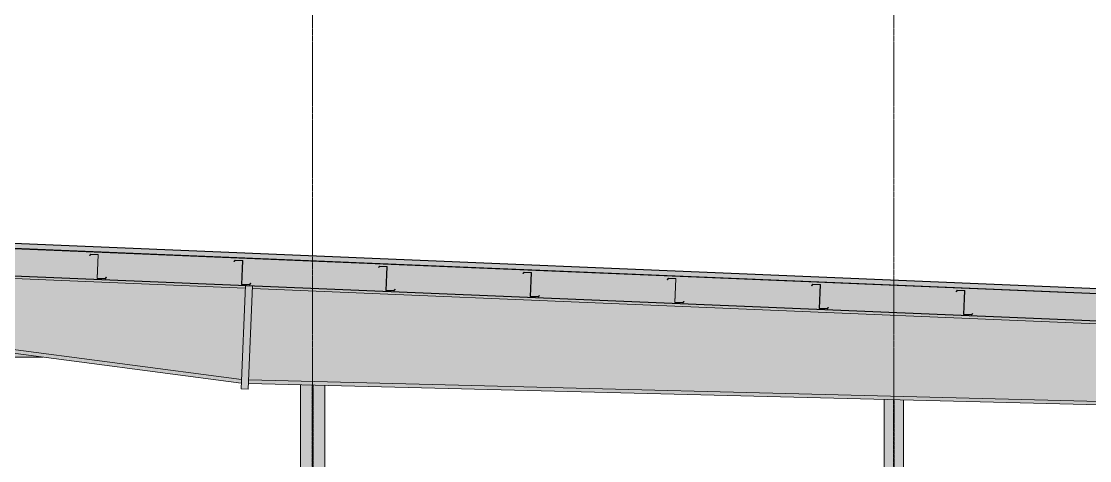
# Model space of a CAD drawing. Header units: inches. Extents: x 21380 to 98133, y -290 to 853.
# Drawn here: x 31860.9 to 32304.3, y 294.7 to 477 of the extents above; entities that cross this region are included whole.
import ezdxf

# ---------------------------------------------------------------- set-up
doc = ezdxf.new("R2010")
doc.units = ezdxf.units.IN
doc.header["$MEASUREMENT"] = 0
doc.linetypes.add('Grid Line 1_2_', pattern=[0.875, 0.5, -0.125, 0.125, -0.125])
doc.linetypes.add('Hidden 1_8_', pattern=[0.1875, 0.125, -0.0625])
for name, color, linetype, lineweight in [('A-CLNG', 13, 'Continuous', 9), ('A-CLNG-PATT', 13, 'Continuous', 25), ('A-ROOF', 132, 'Continuous', 9), ('S-BEAM', 12, 'Continuous', 9), ('S-COLS', 52, 'Continuous', 9), ('S-GRID', 1, 'Continuous', 9)]:
    doc.layers.add(name, color=color, linetype=linetype, lineweight=lineweight)
pattern_1 = [(45, (22011.012, 102), (-19.007, 19.007), []), (45, (22011.012, 130.8), (-19.007, 19.007), [])]

# ---------------------------------------------------------------- blocks, each defined once
blk = doc.blocks.new('W-Wide Flange-Column - B1_B-1389342-Building Section - North_South looking East _ Fitness Center')
at = {"layer": 'S-COLS', "linetype": 'Hidden 1_8_'}
for p, q in [((21626.15, 278), (21626.15, 325.99)), ((21626.46, 325.99), (21626.46, 278)), ((21626.15, 37.11), (21626.15, 250)), ((21626.46, 250), (21626.46, 37.12)), ((21626.15, 32.5), (21626.15, 34.89)), ((21626.15, 28.5), (21626.15, 31.5)), ((21626.46, 34.89), (21626.46, 32.5)), ((21626.46, 31.5), (21626.46, 28.5)), ((21626.15, 1), (21626.15, 4)), ((21626.46, 4), (21626.46, 1))]:
    blk.add_line(p, q, dxfattribs=at)
blk = doc.blocks.new('W-Wide Flange-Column - B1_C-1389343-Building Section - North_South looking East _ Fitness Center')
at = {"layer": 'S-COLS', "linetype": 'Hidden 1_8_'}
for p, q in [((21867.4, 278), (21867.4, 319.93)), ((21867.71, 319.92), (21867.71, 278)), ((21867.4, 37.11), (21867.4, 250)), ((21867.71, 250), (21867.71, 37.11)), ((21867.4, 32.5), (21867.4, 34.89)), ((21867.4, 28.5), (21867.4, 31.5)), ((21867.71, 34.89), (21867.71, 32.5)), ((21867.71, 31.5), (21867.71, 28.5)), ((21867.4, 1), (21867.4, 4)), ((21867.71, 4), (21867.71, 1))]:
    blk.add_line(p, q, dxfattribs=at)
blk = doc.blocks.new('Girt_Z - 10_D-V80-Building Section - North_South looking East _ Fitness Center')
at = {"layer": 'S-BEAM'}
h = blk.add_hatch(dxfattribs=at)
h.set_pattern_fill('FP_26', color=256, style=0, pattern_type=2)
h.set_pattern_definition(pattern_1)
h.paths.add_polyline_path([(21540.17, 370.15), (21540.67, 370.7), (21540.59, 370.78), (21540.12, 370.26), (21536.98, 370.39), (21536.79, 370.29)], flags=0)
h.paths.add_polyline_path([(21536.79, 370.29), (21536.91, 370.47), (21537.31, 380.09), (21537.2, 380.09)], flags=0)
h.paths.add_polyline_path([(21533.77, 379.78), (21534.24, 380.3), (21537.13, 380.18), (21537.13, 380.29), (21534.2, 380.41), (21533.69, 379.85)], flags=0)
at = {"layer": 'S-BEAM', "lineweight": 15}
for p, q in [((21534.2, 380.41), (21533.69, 379.85)), ((21533.69, 379.85), (21533.77, 379.78)), ((21533.77, 379.78), (21534.24, 380.3)), ((21537.13, 380.29), (21534.2, 380.41)), ((21534.24, 380.3), (21537.13, 380.18)), ((21537.2, 380.09), (21536.79, 370.29)), ((21536.91, 370.47), (21537.31, 380.09)), ((21536.79, 370.29), (21540.17, 370.15)), ((21540.12, 370.26), (21536.98, 370.39)), ((21540.59, 370.78), (21540.12, 370.26)), ((21540.17, 370.15), (21540.67, 370.7)), ((21540.67, 370.7), (21540.59, 370.78))]:
    blk.add_line(p, q, dxfattribs=at)
for centre, radius, start, end in [((21537.12, 380.1), 0.187, 357.6141, 87.6141), ((21537.12, 380.1), 0.0782, 357.6141, 85.4913), ((21536.99, 370.47), 0.0782, 177.6141, 264.5717)]:
    blk.add_arc(centre, radius, start, end, dxfattribs=at)
blk = doc.blocks.new('Girt_Z - 10_D-V81-Building Section - North_South looking East _ Fitness Center')
at = {"layer": 'S-BEAM'}
h = blk.add_hatch(dxfattribs=at)
h.set_pattern_fill('FP_26', color=256, style=0, pattern_type=2)
h.set_pattern_definition(pattern_1)
h.paths.add_polyline_path([(21600.11, 367.65), (21600.62, 368.21), (21600.54, 368.28), (21600.07, 367.76), (21596.93, 367.89), (21596.74, 367.79)], flags=0)
h.paths.add_polyline_path([(21596.74, 367.79), (21596.86, 367.98), (21597.26, 377.59), (21597.15, 377.6)], flags=0)
h.paths.add_polyline_path([(21593.72, 377.28), (21594.19, 377.8), (21597.08, 377.68), (21597.08, 377.79), (21594.15, 377.91), (21593.64, 377.36)], flags=0)
at = {"layer": 'S-BEAM', "lineweight": 15}
for p, q in [((21594.15, 377.91), (21593.64, 377.36)), ((21593.64, 377.36), (21593.72, 377.28)), ((21593.72, 377.28), (21594.19, 377.8)), ((21597.08, 377.79), (21594.15, 377.91)), ((21594.19, 377.8), (21597.08, 377.68)), ((21597.15, 377.6), (21596.74, 367.79)), ((21596.86, 367.98), (21597.26, 377.59)), ((21600.54, 368.28), (21600.07, 367.76)), ((21600.11, 367.65), (21600.62, 368.21)), ((21600.62, 368.21), (21600.54, 368.28)), ((21596.74, 367.79), (21600.11, 367.65)), ((21600.07, 367.76), (21596.93, 367.89))]:
    blk.add_line(p, q, dxfattribs=at)
for centre, radius, start, end in [((21597.07, 377.6), 0.187, 357.6141, 87.6141), ((21597.07, 377.6), 0.0782, 357.6141, 85.4913), ((21596.94, 367.97), 0.0782, 177.6141, 264.5717)]:
    blk.add_arc(centre, radius, start, end, dxfattribs=at)
blk = doc.blocks.new('Girt_Z - 10_D-V82-Building Section - North_South looking East _ Fitness Center')
at = {"layer": 'S-BEAM', "lineweight": 15}
for p, q in [((21654.09, 375.41), (21653.59, 374.86)), ((21653.59, 374.86), (21653.67, 374.78)), ((21653.67, 374.78), (21654.14, 375.3)), ((21657.03, 375.29), (21654.09, 375.41)), ((21654.14, 375.3), (21657.03, 375.18)), ((21657.1, 375.1), (21656.69, 365.3)), ((21656.81, 365.48), (21657.21, 375.09)), ((21656.69, 365.3), (21660.06, 365.15)), ((21660.02, 365.27), (21656.88, 365.4)), ((21660.49, 365.78), (21660.02, 365.27)), ((21660.06, 365.15), (21660.57, 365.71)), ((21660.57, 365.71), (21660.49, 365.78))]:
    blk.add_line(p, q, dxfattribs=at)
for centre, radius, start, end in [((21657.02, 375.1), 0.187, 357.6141, 87.6141), ((21657.02, 375.1), 0.0782, 357.6141, 85.4913), ((21656.89, 365.47), 0.0782, 177.6141, 264.5717)]:
    blk.add_arc(centre, radius, start, end, dxfattribs=at)
blk = doc.blocks.new('Girt_Z - 10_D-V83-Building Section - North_South looking East _ Fitness Center')
at = {"layer": 'S-BEAM'}
h = blk.add_hatch(dxfattribs=at)
h.set_pattern_fill('FP_26', color=256, style=0, pattern_type=2)
h.set_pattern_definition(pattern_1)
h.paths.add_polyline_path([(21720.01, 362.66), (21720.52, 363.21), (21720.43, 363.28), (21719.96, 362.77), (21716.83, 362.9), (21716.64, 362.8), (21717.07, 362.78)], flags=0)
h.paths.add_polyline_path([(21716.64, 362.8), (21716.76, 362.98), (21717.07, 372.6), (21717.05, 372.6)], flags=0)
h.paths.add_polyline_path([(21713.62, 372.29), (21714.09, 372.8), (21716.97, 372.68), (21716.98, 372.79), (21714.04, 372.91), (21713.54, 372.36)], flags=0)
at = {"layer": 'S-BEAM', "lineweight": 15}
for p, q in [((21714.04, 372.91), (21713.54, 372.36)), ((21713.62, 372.29), (21714.09, 372.8)), ((21716.98, 372.79), (21714.04, 372.91)), ((21714.09, 372.8), (21716.97, 372.68)), ((21717.05, 372.6), (21716.64, 362.8)), ((21716.76, 362.98), (21717.16, 372.6)), ((21713.54, 372.36), (21713.62, 372.29)), ((21716.64, 362.8), (21720.01, 362.66)), ((21719.96, 362.77), (21716.83, 362.9)), ((21720.43, 363.28), (21719.96, 362.77)), ((21720.01, 362.66), (21720.52, 363.21)), ((21720.52, 363.21), (21720.43, 363.28))]:
    blk.add_line(p, q, dxfattribs=at)
for centre, radius, start, end in [((21716.97, 372.6), 0.0782, 357.6141, 85.4913), ((21716.97, 372.6), 0.187, 357.6141, 87.6141), ((21716.83, 362.98), 0.0782, 177.6141, 264.5717)]:
    blk.add_arc(centre, radius, start, end, dxfattribs=at)
blk = doc.blocks.new('Girt_Z - 10_D-V84-Building Section - North_South looking East _ Fitness Center')
at = {"layer": 'S-BEAM'}
h = blk.add_hatch(dxfattribs=at)
h.set_pattern_fill('FP_26', color=256, style=0, pattern_type=2)
h.set_pattern_definition(pattern_1)
h.paths.add_polyline_path([(21779.96, 360.16), (21780.46, 360.71), (21780.38, 360.79), (21779.91, 360.27), (21776.77, 360.4), (21776.59, 360.3)], flags=0)
h.paths.add_polyline_path([(21776.59, 360.3), (21776.7, 360.48), (21777.1, 370.1), (21776.99, 370.1)], flags=0)
h.paths.add_polyline_path([(21773.56, 369.79), (21774.04, 370.31), (21776.92, 370.18), (21776.92, 370.29), (21773.99, 370.42), (21773.48, 369.86)], flags=0)
at = {"layer": 'S-BEAM', "lineweight": 15}
for p, q in [((21773.99, 370.42), (21773.48, 369.86)), ((21773.48, 369.86), (21773.56, 369.79)), ((21773.56, 369.79), (21774.04, 370.31)), ((21776.92, 370.29), (21773.99, 370.42)), ((21774.04, 370.31), (21776.92, 370.18)), ((21776.99, 370.1), (21776.59, 360.3)), ((21776.7, 360.48), (21777.1, 370.1)), ((21776.59, 360.3), (21779.96, 360.16)), ((21779.91, 360.27), (21776.77, 360.4)), ((21780.38, 360.79), (21779.91, 360.27)), ((21779.96, 360.16), (21780.46, 360.71)), ((21780.46, 360.71), (21780.38, 360.79))]:
    blk.add_line(p, q, dxfattribs=at)
for centre, radius, start, end in [((21776.92, 370.11), 0.187, 357.6141, 87.6141), ((21776.92, 370.11), 0.0782, 357.6141, 85.4913), ((21776.78, 360.48), 0.0782, 177.6141, 264.5717)]:
    blk.add_arc(centre, radius, start, end, dxfattribs=at)
blk = doc.blocks.new('Girt_Z - 10_D-V85-Building Section - North_South looking East _ Fitness Center')
at = {"layer": 'S-BEAM', "lineweight": 15}
for p, q in [((21833.94, 367.92), (21833.43, 367.36)), ((21833.43, 367.36), (21833.51, 367.29)), ((21833.51, 367.29), (21833.98, 367.81)), ((21836.87, 367.8), (21833.94, 367.92)), ((21833.98, 367.81), (21836.87, 367.69)), ((21836.94, 367.61), (21836.53, 357.8)), ((21836.65, 357.98), (21837.05, 367.6)), ((21836.53, 357.8), (21839.91, 357.66)), ((21839.86, 357.77), (21836.72, 357.9)), ((21840.33, 358.29), (21839.86, 357.77)), ((21839.91, 357.66), (21840.41, 358.22)), ((21840.41, 358.22), (21840.33, 358.29))]:
    blk.add_line(p, q, dxfattribs=at)
for centre, radius, start, end in [((21836.86, 367.61), 0.187, 357.6141, 87.6141), ((21836.86, 367.61), 0.0782, 357.6141, 85.4913), ((21836.73, 357.98), 0.0782, 177.6141, 264.5717)]:
    blk.add_arc(centre, radius, start, end, dxfattribs=at)
blk = doc.blocks.new('Girt_Z - 10_D-V86-Building Section - North_South looking East _ Fitness Center')
at = {"layer": 'S-BEAM'}
h = blk.add_hatch(dxfattribs=at)
h.set_pattern_fill('FP_26', color=256, style=0, pattern_type=2)
h.set_pattern_definition(pattern_1)
h.paths.add_polyline_path([(21899.85, 355.16), (21900.36, 355.72), (21900.28, 355.79), (21899.81, 355.27), (21896.67, 355.41), (21896.48, 355.3)], flags=0)
h.paths.add_polyline_path([(21896.48, 355.3), (21896.6, 355.49), (21897, 365.1), (21896.89, 365.11)], flags=0)
h.paths.add_polyline_path([(21893.46, 364.79), (21893.93, 365.31), (21896.82, 365.19), (21896.82, 365.3), (21893.89, 365.42), (21893.38, 364.87)], flags=0)
at = {"layer": 'S-BEAM', "lineweight": 15}
for p, q in [((21893.89, 365.42), (21893.38, 364.87)), ((21893.38, 364.87), (21893.46, 364.79)), ((21893.46, 364.79), (21893.93, 365.31)), ((21896.82, 365.3), (21893.89, 365.42)), ((21893.93, 365.31), (21896.82, 365.19)), ((21896.89, 365.11), (21896.48, 355.3)), ((21896.6, 355.49), (21897, 365.1)), ((21896.48, 355.3), (21899.85, 355.16)), ((21899.81, 355.27), (21896.67, 355.41)), ((21900.28, 355.79), (21899.81, 355.27)), ((21899.85, 355.16), (21900.36, 355.72)), ((21900.36, 355.72), (21900.28, 355.79))]:
    blk.add_line(p, q, dxfattribs=at)
for centre, radius, start, end in [((21896.81, 365.11), 0.187, 357.6141, 87.6141), ((21896.81, 365.11), 0.0782, 357.6141, 85.4913), ((21896.68, 355.48), 0.0782, 177.6141, 264.5717)]:
    blk.add_arc(centre, radius, start, end, dxfattribs=at)
blk = doc.blocks.new('columns and girder2 - one-1334686-Building Section - North_South looking East _ Fitness Center')
at = {"layer": 'S-BEAM'}
h = blk.add_hatch(color=256, dxfattribs=at)
h.paths.add_polyline_path([(22306.55, 294.85), (22306.55, 296.38), (22142.86, 324.52), (22023.34, 317.62), (22023.28, 316.13), (22143.14, 322.95), (22298.08, 296.31)], flags=0)
h.paths.add_polyline_path([(22020.28, 316.09), (22020.34, 317.59), (21599.75, 328.15), (21599.68, 326.66), (22020.18, 316.09)], flags=0)
h.paths.add_polyline_path([(21596.69, 326.89), (21596.75, 328.39), (21362.99, 359.02), (21190.8, 334.44), (21190.8, 332.92), (21363, 357.5), (21596.59, 326.9)], flags=0)
h.paths.add_polyline_path([(22359.55, 334.51), (22359.55, 335.68), (22356.23, 335.82), (22356.17, 335.65), (22356.17, 334.65)], flags=0)
h.paths.add_polyline_path([(22355.93, 334.66), (22355.85, 335.83), (22309.55, 337.76), (22309.55, 336.59), (22348.41, 334.97)], flags=0)
h.paths.add_polyline_path([(22306.55, 336.72), (22306.55, 337.89), (22024.67, 349.55), (22024.69, 348.46), (22259.34, 338.68)], flags=0)
h.paths.add_polyline_path([(22021.63, 348.59), (22021.68, 349.76), (21601.38, 367.27), (21601.33, 366.1), (22020.18, 348.65)], flags=0)
h.paths.add_polyline_path([(21598.33, 366.23), (21598.38, 367.4), (21190.8, 384.38), (21190.8, 383.21), (21596.59, 366.3)], flags=0)
h.paths.add_polyline_path([(21187.8, 383.33), (21187.8, 384.5), (21135.05, 386.7), (21135.05, 387.03), (21134.3, 387.06), (21134.3, 385.56), (21174.8, 383.87)], flags=0)
h = blk.add_hatch(color=256, dxfattribs=at)
h.paths.add_polyline_path([(21137.18, 0), (21148.04, 0), (21187.8, 330.48), (21187.8, 333.23), (21135.8, 333.23), (21135.8, 144), (21137.18, 144), (21137.18, 17.85)], flags=0)
h.paths.add_polyline_path([(22356.31, 0), (22358.05, 0), (22358.05, 116.82), (22357.66, 116.82), (22357.66, 134.82), (22358.05, 134.82), (22358.05, 295.12), (22309.55, 295.12), (22309.55, 292.37), (22349.36, 0), (22350.85, 0)], flags=0)
h.paths.add_polyline_path([(22309.55, 296.12), (22358.05, 296.12), (22358.05, 324.33), (22354.04, 324.33), (22354.04, 324.68), (22355.41, 324.68), (22355.81, 324.9), (22355.93, 325.2), (22355.93, 334.66), (22309.55, 336.59), (22309.55, 296.33)], flags=0)
h.paths.add_polyline_path([(22306.55, 296.38), (22306.55, 336.72), (22024.63, 348.46), (22023.34, 317.64), (22143.14, 324.47), (22298.08, 297.83)], flags=0)
h.paths.add_polyline_path([(22020.34, 317.59), (22021.63, 348.59), (21601.33, 366.1), (21599.75, 328.16), (22020.18, 317.59)], flags=0)
h.paths.add_polyline_path([(22356.69, 324.68), (22358.05, 324.68), (22358.05, 334.57), (22356.17, 334.62), (22356.24, 325.02), (22356.32, 324.83)], flags=0)
h.paths.add_polyline_path([(21596.75, 328.39), (21598.33, 366.23), (21190.8, 383.21), (21190.8, 334.44), (21363, 359.02), (21596.59, 328.41)], flags=0)
h.paths.add_polyline_path([(21174.8, 334.23), (21187.8, 334.23), (21187.8, 383.33), (21135.8, 385.5), (21135.8, 334.23), (21136.06, 334.23)], flags=0)
h = blk.add_hatch(color=256, dxfattribs=at)
h.paths.add_polyline_path([(22309.55, 292.37), (22309.55, 337.76), (22306.55, 337.89), (22306.55, 292.37)], flags=0)
h.paths.add_polyline_path([(22023.18, 313.74), (22024.65, 349.64), (22021.68, 349.76), (22020.18, 313.87)], flags=0)
h.paths.add_polyline_path([(21599.59, 324.39), (21601.38, 367.27), (21598.38, 367.4), (21596.59, 324.51)], flags=0)
h.paths.add_polyline_path([(21190.8, 330.48), (21190.8, 384.38), (21187.8, 384.5), (21187.8, 330.48)], flags=0)
for p, q in [((21190.8, 383.21), (21598.33, 366.23)), ((21598.38, 367.4), (21596.59, 324.51)), ((21599.59, 324.39), (21601.38, 367.27)), ((21601.33, 366.1), (22021.63, 348.59)), ((21596.75, 328.39), (21362.99, 359.02)), ((21363, 357.5), (21596.69, 326.89)), ((22020.34, 317.59), (21599.75, 328.16)), ((21596.59, 324.51), (21599.59, 324.39)), ((21599.68, 326.66), (22020.28, 316.09))]:
    blk.add_line(p, q, dxfattribs=at)
blk = doc.blocks.new('Girt_Z - 10_D-1223979-Building Section - North_South looking East _ Fitness Center')
at = {"layer": 'S-BEAM'}
h = blk.add_hatch(color=256, dxfattribs=at)
h.paths.add_polyline_path([(21514.25, 337.69), (21488.49, 341.06), (21389.03, 341.06), (21389.03, 337.69), (21484.67, 337.69)], flags=0)
h.paths.add_polyline_path([(21329.73, 337.74), (21381.07, 337.74), (21381.07, 341.06), (21247.82, 341.06), (21224.55, 337.74)], flags=0)
for p, q in [((21247.82, 341.06), (21381.07, 341.06)), ((21389.03, 341.06), (21488.49, 341.06)), ((21389.03, 337.69), (21514.25, 337.69))]:
    blk.add_line(p, q, dxfattribs=at)

msp = doc.modelspace()

# ---------------------------------------------------------------- hatches: boundary and pattern name
at = {"layer": 'A-CLNG-PATT', "lineweight": 9}
h = msp.add_hatch(dxfattribs=at)
h.set_pattern_fill('FP_25', color=256, style=0, pattern_type=2)
h.set_pattern_definition([(161.57, (22011.972, 102.96), (-7.6802237, -0.0009796), [0, -54.643, 6.067, 0]), (18.43, (22010.052, 102.96), (-7.6802237, 0.0009796), [0, -54.643, 6.067, 0]), (108.43, (22011.972, 102.96), (3.8382953, -19.2013653), [18.211, -42.499]), (71.57, (22010.052, 102.96), (3.8382953, 19.2013653), [18.211, -42.499])])
h.paths.add_polyline_path([(32726.17, 335.22), (32726.17, 346.48), (31490.54, 397.96), (31490.54, 386.7), (32614.83, 339.86)], flags=0)
at = {"layer": 'A-ROOF'}
msp.add_hatch(color=256, dxfattribs=at).paths.add_polyline_path([(32791.3, 343.84), (32791.3, 345.84), (31475.95, 400.65), (31475.95, 398.65), (32769.77, 344.74)], flags=0)
at = {"layer": 'S-COLS', "lineweight": 5}
h = msp.add_hatch(color=256, dxfattribs=at)
h.paths.add_polyline_path([(31976.79, 1), (31986.79, 1), (31986.79, 4), (31976.79, 4)], flags=0)
h.paths.add_polyline_path([(31985.41, 28.5), (31986.79, 28.5), (31986.79, 31.5), (31976.79, 31.5), (31976.79, 28.5)], flags=0)
h.paths.add_polyline_path([(31976.79, 32.5), (31986.79, 32.5), (31986.79, 34.88), (31976.79, 34.88), (31976.79, 32.5)], flags=0)
h.paths.add_polyline_path([(31982.36, 37.12), (31986.79, 37.13), (31986.79, 250), (31976.79, 250), (31976.79, 37.12), (31982.24, 37.12)], flags=0)
h.paths.add_polyline_path([(31986.79, 278), (31986.79, 325.87), (31976.79, 326.12), (31976.79, 278)], flags=0)
h = msp.add_hatch(color=256, dxfattribs=at)
h.paths.add_polyline_path([(32219.04, 1), (32227.04, 1), (32227.04, 4), (32219.04, 4)], flags=0)
h.paths.add_polyline_path([(32219.04, 28.5), (32227.04, 28.5), (32227.04, 31.5), (32219.04, 31.5)], flags=0)
h.paths.add_polyline_path([(32227.04, 32.5), (32227.02, 34.89), (32219.04, 34.88), (32219.04, 32.5)], flags=0)
h.paths.add_polyline_path([(32222.96, 37.09), (32227.04, 37.12), (32227.04, 250), (32219.04, 250), (32219.08, 37.12), (32224.04, 37.1)], flags=0)
h.paths.add_polyline_path([(32219.04, 278), (32227.04, 278), (32227.04, 319.83), (32219.04, 320.03), (32219.04, 310.89)], flags=0)

# ---------------------------------------------------------------- linework, layer by layer
at = {"layer": 'A-CLNG', "lineweight": 25}
for p, q in [((32726.17, 346.48), (31490.54, 397.96)), ((31490.54, 386.7), (32726.17, 335.22))]:
    msp.add_line(p, q, dxfattribs=at)
at = {"layer": 'A-ROOF', "lineweight": 25}
for p, q in [((32791.3, 345.84), (31475.95, 400.65)), ((31475.95, 398.65), (32791.3, 343.84))]:
    msp.add_line(p, q, dxfattribs=at)
at = {"layer": 'S-COLS'}
for p, q in [((31976.79, 326.12), (31976.79, 278)), ((31986.79, 325.87), (31986.79, 278)), ((32219.04, 320.03), (32219.04, 278)), ((32227.04, 319.83), (32227.04, 278))]:
    msp.add_line(p, q, dxfattribs=at)
at = {"layer": 'S-GRID', "linetype": 'Grid Line 1_2_'}
for p, q in [((31981.79, -273.16), (31981.79, 738.66)), ((31981.79, -273.16), (31981.79, 738.66)), ((32223.04, -273.16), (32223.04, 738.66)), ((32223.04, -273.16), (32223.04, 738.66))]:
    msp.add_line(p, q, dxfattribs=at)

# ---------------------------------------------------------------- block references
at = {"layer": 'S-BEAM'}
for name in ['columns and girder2 - one-1334686-Building Section - North_South looking East _ Fitness Center', 'Girt_Z - 10_D-V80-Building Section - North_South looking East _ Fitness Center', 'Girt_Z - 10_D-V81-Building Section - North_South looking East _ Fitness Center', 'Girt_Z - 10_D-V82-Building Section - North_South looking East _ Fitness Center', 'Girt_Z - 10_D-V83-Building Section - North_South looking East _ Fitness Center', 'Girt_Z - 10_D-V84-Building Section - North_South looking East _ Fitness Center', 'Girt_Z - 10_D-V85-Building Section - North_South looking East _ Fitness Center', 'Girt_Z - 10_D-V86-Building Section - North_South looking East _ Fitness Center', 'Girt_Z - 10_D-1223979-Building Section - North_South looking East _ Fitness Center']:
    msp.add_blockref(name, (10355.49, 0), dxfattribs=at)
at = {"layer": 'S-COLS', "linetype": 'Hidden 1_8_'}
for name in ['W-Wide Flange-Column - B1_B-1389342-Building Section - North_South looking East _ Fitness Center', 'W-Wide Flange-Column - B1_C-1389343-Building Section - North_South looking East _ Fitness Center']:
    msp.add_blockref(name, (10355.49, 0), dxfattribs=at)

doc.saveas('drawing.dxf')
